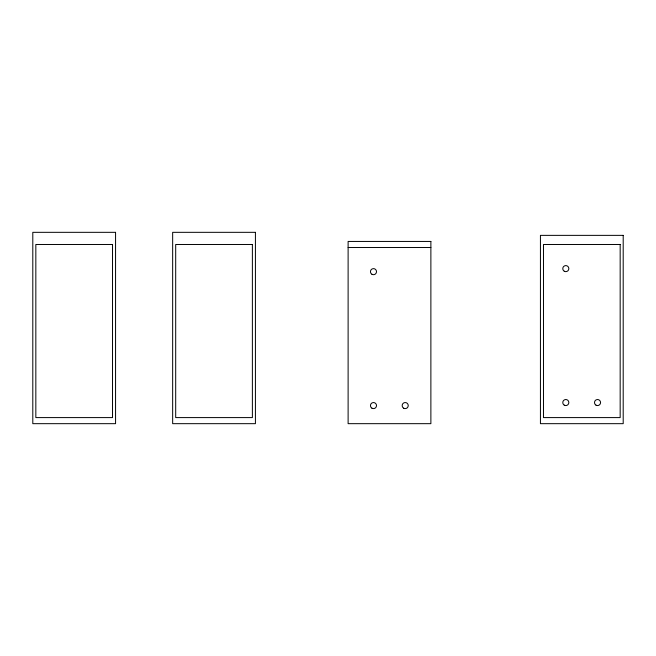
<?xml version="1.0" encoding="UTF-8"?>
<svg xmlns="http://www.w3.org/2000/svg" width="656" height="656" viewBox="0 0 656 656"><rect width="100%" height="100%" fill="white"/><g stroke="black" fill="none" stroke-linecap="round" stroke-linejoin="round"><path stroke-width="0.98" d="M348.115 247.517L430.877 247.517M115.563 232.331L32.8 232.331L32.8 423.669L115.563 423.669L115.563 232.331M255.422 232.331L172.659 232.331L172.659 423.669L255.422 423.669L255.422 232.331M623.2 235.365L540.437 235.365L540.437 423.669L623.2 423.669L623.2 235.365M430.877 241.441L348.115 241.441L348.115 423.669L430.877 423.669L430.877 241.441M112.52 244.483L35.834 244.483L35.834 417.593L112.52 417.593L112.52 244.483M252.38 244.483L175.693 244.483L175.693 417.593L252.38 417.593L252.38 244.483M620.166 244.483L543.48 244.483L543.48 417.593L620.166 417.593L620.166 244.483M564.275 405.162A3.034 3.034 0 0 0 568.842 402.563A3.034 3.034 0 0 0 564.308 399.906A3.034 3.034 0 0 0 564.275 405.162M595.992 405.162A3.034 3.034 0 0 0 600.568 402.563A3.034 3.034 0 0 0 596.033 399.906A3.034 3.034 0 0 0 595.992 405.162M564.275 271.24A3.034 3.034 0 0 0 568.842 268.648A3.034 3.034 0 0 0 564.308 265.983A3.034 3.034 0 0 0 564.275 271.24M403.67 408.204A3.034 3.034 0 0 0 408.245 405.605A3.034 3.034 0 0 0 403.702 402.94A3.034 3.034 0 0 0 403.67 408.204M371.944 408.204A3.034 3.034 0 0 0 376.519 405.605A3.034 3.034 0 0 0 371.985 402.94A3.034 3.034 0 0 0 371.944 408.204M371.944 274.282A3.034 3.034 0 0 0 376.519 271.682A3.034 3.034 0 0 0 371.985 269.017A3.034 3.034 0 0 0 371.944 274.282"/></g></svg>
